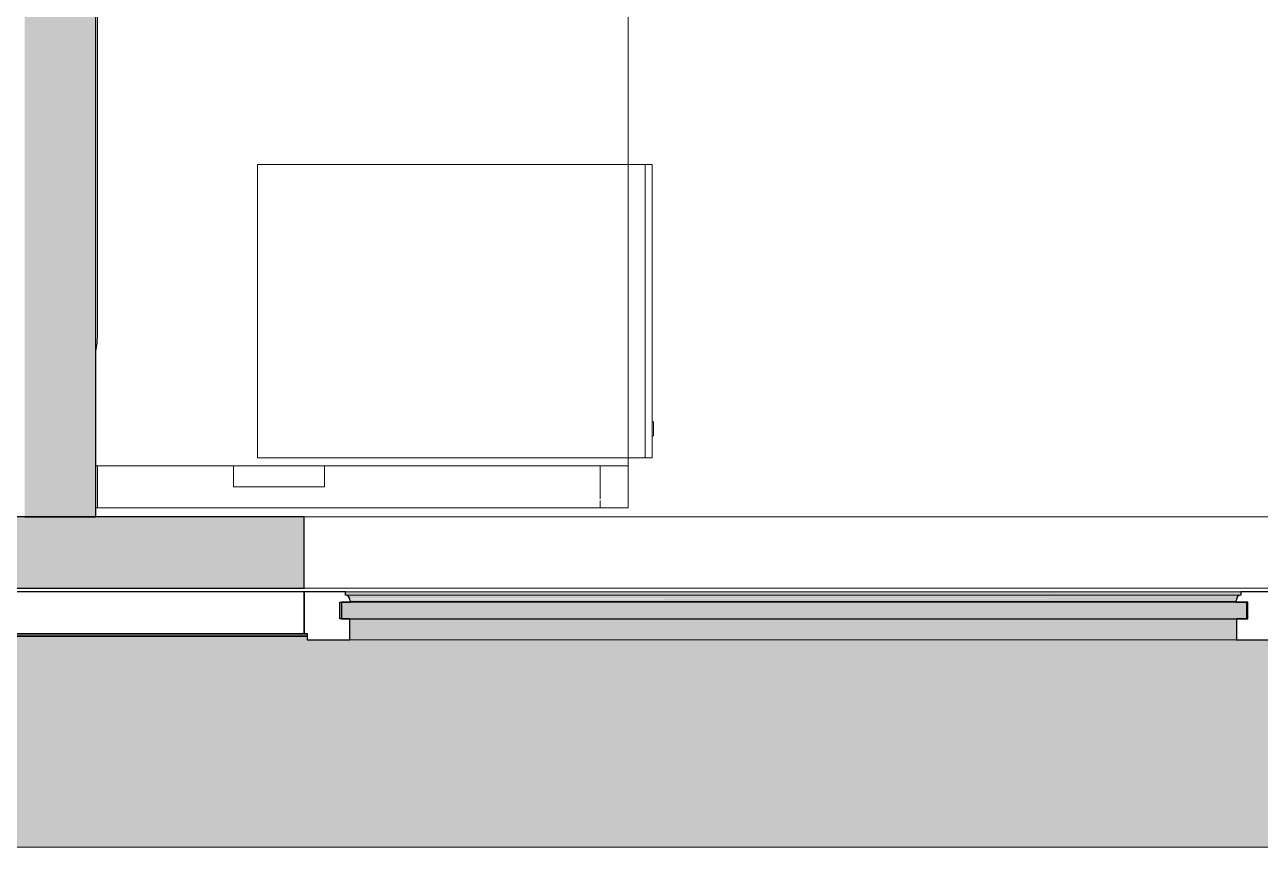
# Model space of a CAD drawing. Header units: millimetres. Extents: x 155927 to 295199, y -4084 to 97293.
# Drawn here: x 217349 to 219118, y 8897 to 10074 of the extents above; entities that cross this region are included whole.
import ezdxf

# ---------------------------------------------------------------- set-up
doc = ezdxf.new("R2010")
doc.units = ezdxf.units.MM
doc.header["$MEASUREMENT"] = 0
for name, color, linetype, lineweight in [('A-GLAZ', 7, 'CONTINUOUS', 9), ('A-WALL', 7, 'CONTINUOUS', 9), ('A-WALL-PATT', 7, 'CONTINUOUS', 9), ('I-FURN', 8, 'CONTINUOUS', 9), ('I-WALL', 7, 'CONTINUOUS', 9)]:
    doc.layers.add(name, color=color, linetype=linetype, lineweight=lineweight)

msp = doc.modelspace()

# ---------------------------------------------------------------- hatches: boundary and pattern name
at = {"layer": 'A-GLAZ'}
h = msp.add_hatch(color=256, dxfattribs=at)
h.paths.add_polyline_path([(221850.8, 9202.6), (221850.8, 9262.5), (221845.8, 9262.5), (221845.8, 9202.6)], flags=0)
h.paths.add_polyline_path([(223206.4, 9255.8), (223203.6, 9257.5), (223204.9, 9256.4), (223206, 9255.9)], flags=0)
h.paths.add_polyline_path([(217812.4, 9255.8), (217809.6, 9257.5), (217810.9, 9256.4), (217812, 9255.9)], flags=0)
h.paths.add_polyline_path([(220509.4, 9255.8), (220506.6, 9257.5), (220507.9, 9256.4), (220509, 9255.9)], flags=0)
h.paths.add_polyline_path([(215116.4, 9255.8), (215113.6, 9257.5), (215114.9, 9256.4), (215116, 9255.9)], flags=0)
h.paths.add_polyline_path([(212419.4, 9255.8), (212416.6, 9257.5), (212417.9, 9256.4), (212419, 9255.9)], flags=0)
h.paths.add_polyline_path([(209722.4, 9255.8), (209719.6, 9257.5), (209720.9, 9256.4), (209722, 9255.9)], flags=0)
for points in [[(219085.8, 9257.5), (219089.6, 9257.5), (219089.6, 9262.5), (217808, 9262.5), (217808, 9257.5), (219083.8, 9257.5)], [(219083.8, 9252.6), (219085.6, 9256.2), (219085.8, 9257.5), (217810.9, 9257), (217813.6, 9253.9), (217814.3, 9252.6), (219083.4, 9252.6)], [(218971.6, 9248.6), (219082.4, 9248.6), (219083.6, 9252.6), (217814, 9251.5), (217815.3, 9248.6), (218371.3, 9248.6)], [(217802.1, 9223.6), (217802.1, 9247.5), (217800.1, 9247.5), (217800.1, 9223.6)], [(218971.6, 9223.6), (219099.6, 9223.6), (219099.6, 9247.5), (217802.1, 9247.5), (217802.1, 9223.6), (218371.3, 9223.6)], [(218971.6, 9193.6), (219083.6, 9193.6), (219083.6, 9223.6), (217814, 9223.6), (217814, 9193.6), (218371.3, 9193.6)], [(224374.7, 8896.6), (224442.8, 8896.6), (224442.8, 9198.3), (224438.5, 9198.3), (224438.5, 9193.6), (223147.2, 9193.6), (223147.2, 9198.3), (221841.5, 9198.3), (221841.5, 9193.6), (220450.2, 9193.6), (220450.2, 9198.3), (219144.5, 9198.3), (219144.5, 9193.6), (217753.2, 9193.6), (217753.2, 9198.3), (216448.5, 9198.3), (216448.5, 9193.6), (215057.2, 9193.6), (215057.2, 9198.3), (213751.5, 9198.3), (213751.5, 9193.6), (212360.2, 9193.6), (212360.2, 9198.3), (211054.5, 9198.3), (211054.5, 9193.6), (209663.2, 9193.6), (209663.2, 9198.3), (209658.8, 9198.3), (209658.8, 8896.6), (223774.4, 8896.6)]]:
    msp.add_hatch(color=256, dxfattribs=at).paths.add_polyline_path(points, flags=0)
h = msp.add_hatch(color=256, dxfattribs=at)
h.paths.add_polyline_path([(224442.8, 9198.3), (224442.8, 9200.4), (224438.5, 9200.4), (224438.5, 9198.3)], flags=0)
h.paths.add_polyline_path([(223147.2, 9198.3), (223147.2, 9200.4), (221841.5, 9200.4), (221841.5, 9198.3), (223142.8, 9198.3)], flags=0)
h.paths.add_polyline_path([(220172.3, 9198.3), (220450.2, 9198.3), (220450.2, 9200.4), (219144.5, 9200.4), (219144.5, 9198.3), (219148.8, 9198.3)], flags=0)
h.paths.add_polyline_path([(217753.2, 9198.3), (217753.2, 9200.4), (216448.5, 9200.4), (216448.5, 9198.3), (217743.5, 9198.3)], flags=0)
h.paths.add_polyline_path([(213761.2, 9198.3), (215057.2, 9198.3), (215057.2, 9200.4), (213751.5, 9200.4), (213751.5, 9198.3)], flags=0)
h.paths.add_polyline_path([(212360.2, 9198.3), (212360.2, 9200.4), (211054.5, 9200.4), (211054.5, 9198.3), (212350.5, 9198.3)], flags=0)
h.paths.add_polyline_path([(209663.2, 9198.3), (209663.2, 9200.4), (209658.8, 9200.4), (209658.8, 9198.3)], flags=0)
at = {"layer": 'A-WALL-PATT'}
for points in [[(217348.8, 9369.6), (217450.8, 9369.6), (217450.8, 13505.6), (217348.8, 13505.6), (217348.8, 9692.7)], [(217748.8, 9267.6), (217748.8, 9369.6), (216452.8, 9369.6), (216452.8, 9267.6), (216570.3, 9267.6)]]:
    msp.add_hatch(color=256, dxfattribs=at).paths.add_polyline_path(points, flags=0)

# ---------------------------------------------------------------- linework, layer by layer
at = {"layer": 'A-GLAZ', "lineweight": 30}
for p, q in [((217748.8, 9262.5), (216452.8, 9262.5)), ((217748.8, 9202.6), (217748.8, 9262.5)), ((217808, 9262.5), (217748.8, 9262.5)), ((217748.8, 9262.5), (217748.8, 9202.6)), ((217808, 9257.5), (217808, 9262.5)), ((217809.6, 9257.5), (217808, 9257.5)), ((219089.6, 9257.5), (219088.1, 9257.5)), ((219089.6, 9262.5), (219089.6, 9257.5)), ((219148.8, 9262.5), (219089.6, 9262.5)), ((217800.1, 9223.6), (217800.1, 9247.5)), ((217800.1, 9247.5), (217815.3, 9247.5)), ((219099.6, 9247.5), (217802.1, 9247.5)), ((217802.1, 9247.5), (217802.1, 9223.6)), ((217815.3, 9247.5), (217815.3, 9248.6)), ((219082.4, 9248.6), (219082.4, 9247.5)), ((219082.4, 9247.5), (219097.6, 9247.5)), ((219097.6, 9247.5), (219097.6, 9223.6)), ((219099.6, 9223.6), (219099.6, 9247.5)), ((217814, 9223.6), (217800.1, 9223.6)), ((217802.1, 9223.6), (219099.6, 9223.6)), ((217814, 9193.6), (217814, 9223.6)), ((219097.6, 9223.6), (219083.6, 9223.6)), ((219083.6, 9223.6), (219083.6, 9193.6)), ((216452.8, 9202.6), (217748.8, 9202.6)), ((217748.8, 9202.6), (217753.2, 9202.6)), ((217753.2, 9202.6), (217753.2, 9193.6)), ((217753.2, 9193.6), (217814, 9193.6)), ((219083.6, 9193.6), (219144.5, 9193.6))]:
    msp.add_line(p, q, dxfattribs=at)
at = {"layer": 'A-GLAZ'}
for p, q in [((219089.6, 9262.5), (217808, 9262.5)), ((217808, 9257.5), (217809.6, 9257.5)), ((217809.6, 9257.5), (219088.1, 9257.5)), ((219088.1, 9257.5), (219089.6, 9257.5)), ((217815.3, 9248.6), (219082.4, 9248.6)), ((216448.5, 9200.4), (217753.2, 9200.4)), ((216448.5, 9198.3), (217753.2, 9198.3)), ((217814, 9193.6), (219083.6, 9193.6)), ((209658.8, 8896.6), (224442.8, 8896.6))]:
    msp.add_line(p, q, dxfattribs=at)
at = {"layer": 'A-GLAZ', "lineweight": 30}
for centre, radius, start, end in [((217808.5, 9252.2), 5.36, 3.4261, 78.0476), ((217821.2, 9253), 7.4, 183.4261, 216.5739), ((219076.5, 9253), 7.4, 323.4261, 356.5739), ((219089.2, 9252.2), 5.36, 101.9524, 176.5739)]:
    msp.add_arc(centre, radius, start, end, dxfattribs=at)
at = {"layer": 'A-GLAZ'}
for points, knots in [([(217812, 9256.2), (217811.9, 9256.4), (217811.5, 9256.7), (217810.7, 9257.2), (217810, 9257.4), (217809.6, 9257.5)], [-0.4, -0.4, -0.4, -0.4, -0.3, -0.2, 0, 0, 0, 0]), ([(217813.8, 9252.6), (217813.8, 9253), (217813.7, 9253.7), (217813.3, 9254.6), (217813.1, 9255), (217813, 9255.2)], [-1, -1, -1, -1, -0.8, -0.7, -0.6, -0.6, -0.6, -0.6]), ([(219084.7, 9255.2), (219084.6, 9255), (219084.4, 9254.6), (219084, 9253.7), (219083.9, 9253), (219083.8, 9252.6)], [0.6, 0.6, 0.6, 0.6, 0.7, 0.8, 1, 1, 1, 1]), ([(219088.1, 9257.5), (219087.6, 9257.4), (219087, 9257.2), (219086.2, 9256.7), (219085.8, 9256.4), (219085.6, 9256.2)], [0, 0, 0, 0, 0.2, 0.3, 0.4, 0.4, 0.4, 0.4])]:
    msp.add_open_spline(points, degree=3, knots=knots, dxfattribs=at)
for points in [[(217815.3, 9248.6), (217815, 9249), (217814.7, 9249.4), (217814.5, 9249.8)], [(219083.1, 9249.8), (219082.9, 9249.4), (219082.7, 9249), (219082.4, 9248.6)]]:
    msp.add_open_spline(points, degree=3, dxfattribs=at)
at = {"layer": 'A-WALL'}
msp.add_line((217748.8, 9267.6), (219148.8, 9267.6), dxfattribs=at)
at = {"layer": 'I-FURN'}
for p, q in [((218212.8, 9382.7), (218212.8, 10982.7)), ((218212.8, 10982.7), (218212.8, 9382.7)), ((217452.8, 10460), (217452.8, 9627.7)), ((217452.8, 9627.7), (217452.8, 10460)), ((217682.1, 9874.3), (217682.1, 9454.3)), ((218212.8, 9874.3), (217682.1, 9874.3)), ((218237.1, 9874.3), (218212.8, 9874.3)), ((218247.1, 9874.3), (218237.1, 9874.3)), ((218237.1, 9874.3), (218237.1, 9454.3)), ((218237.1, 9454.3), (218237.1, 9874.3)), ((218247.1, 9454.3), (218247.1, 9874.3)), ((218249.1, 9505.9), (218247.1, 9505.9)), ((218249.1, 9505.9), (218249.1, 9485.9)), ((218249.1, 9485.9), (218249.1, 9505.9)), ((218247.1, 9485.9), (218249.1, 9485.9)), ((217682.1, 9454.3), (218212.8, 9454.3)), ((218212.8, 9454.3), (218237.1, 9454.3)), ((218237.1, 9454.3), (218247.1, 9454.3)), ((217452.8, 9442.7), (217450.8, 9442.7)), ((217450.8, 9442.7), (217647.8, 9442.7)), ((218172.8, 9442.7), (217452.8, 9442.7)), ((217452.8, 9382.7), (217452.8, 9442.7)), ((217452.8, 9382.7), (217452.8, 9442.7)), ((217647.8, 9442.7), (217777.8, 9442.7)), ((217647.8, 9412.7), (217647.8, 9442.7)), ((217647.8, 9412.7), (217647.8, 9442.7)), ((217777.8, 9442.7), (218212.8, 9442.7)), ((217777.8, 9442.7), (217777.8, 9412.7)), ((217777.8, 9412.7), (217777.8, 9442.7)), ((218212.8, 9442.7), (218172.8, 9442.7)), ((218172.8, 9395.6), (218172.8, 9442.7)), ((218172.8, 9395.6), (218172.8, 9442.7)), ((218212.8, 9442.7), (218212.8, 9382.7)), ((218212.8, 9382.7), (218212.8, 9442.7)), ((217777.8, 9412.7), (217647.8, 9412.7)), ((217647.8, 9412.7), (217777.8, 9412.7)), ((218172.8, 9382.7), (218172.8, 9393.3)), ((218172.8, 9382.7), (218172.8, 9393.3)), ((217450.8, 9382.7), (217452.8, 9382.7)), ((218212.8, 9382.7), (217450.8, 9382.7)), ((217450.8, 9382.7), (218212.8, 9382.7)), ((218212.8, 9382.7), (217450.8, 9382.7)), ((217452.8, 9382.7), (218172.8, 9382.7)), ((218172.8, 9382.7), (218212.8, 9382.7))]:
    msp.add_line(p, q, dxfattribs=at)
msp.add_arc((217352.8, 9627.7), 100, 349.2744, 0, dxfattribs=at)
msp.add_arc((217352.8, 9627.7), 100, 349.2744, 0, dxfattribs=at)
at = {"layer": 'I-WALL', "lineweight": 30}
for p, q in [((217450.8, 9369.6), (217450.8, 13505.6)), ((217748.8, 9369.6), (216452.8, 9369.6)), ((217348.8, 9369.6), (217450.8, 9369.6)), ((217748.8, 9267.6), (217748.8, 9369.6)), ((216452.8, 9267.6), (217748.8, 9267.6))]:
    msp.add_line(p, q, dxfattribs=at)
at = {"layer": 'I-WALL'}
for p, q in [((217748.8, 9369.6), (219148.8, 9369.6)), ((219148.8, 9267.6), (217748.8, 9267.6))]:
    msp.add_line(p, q, dxfattribs=at)

doc.saveas('drawing.dxf')
